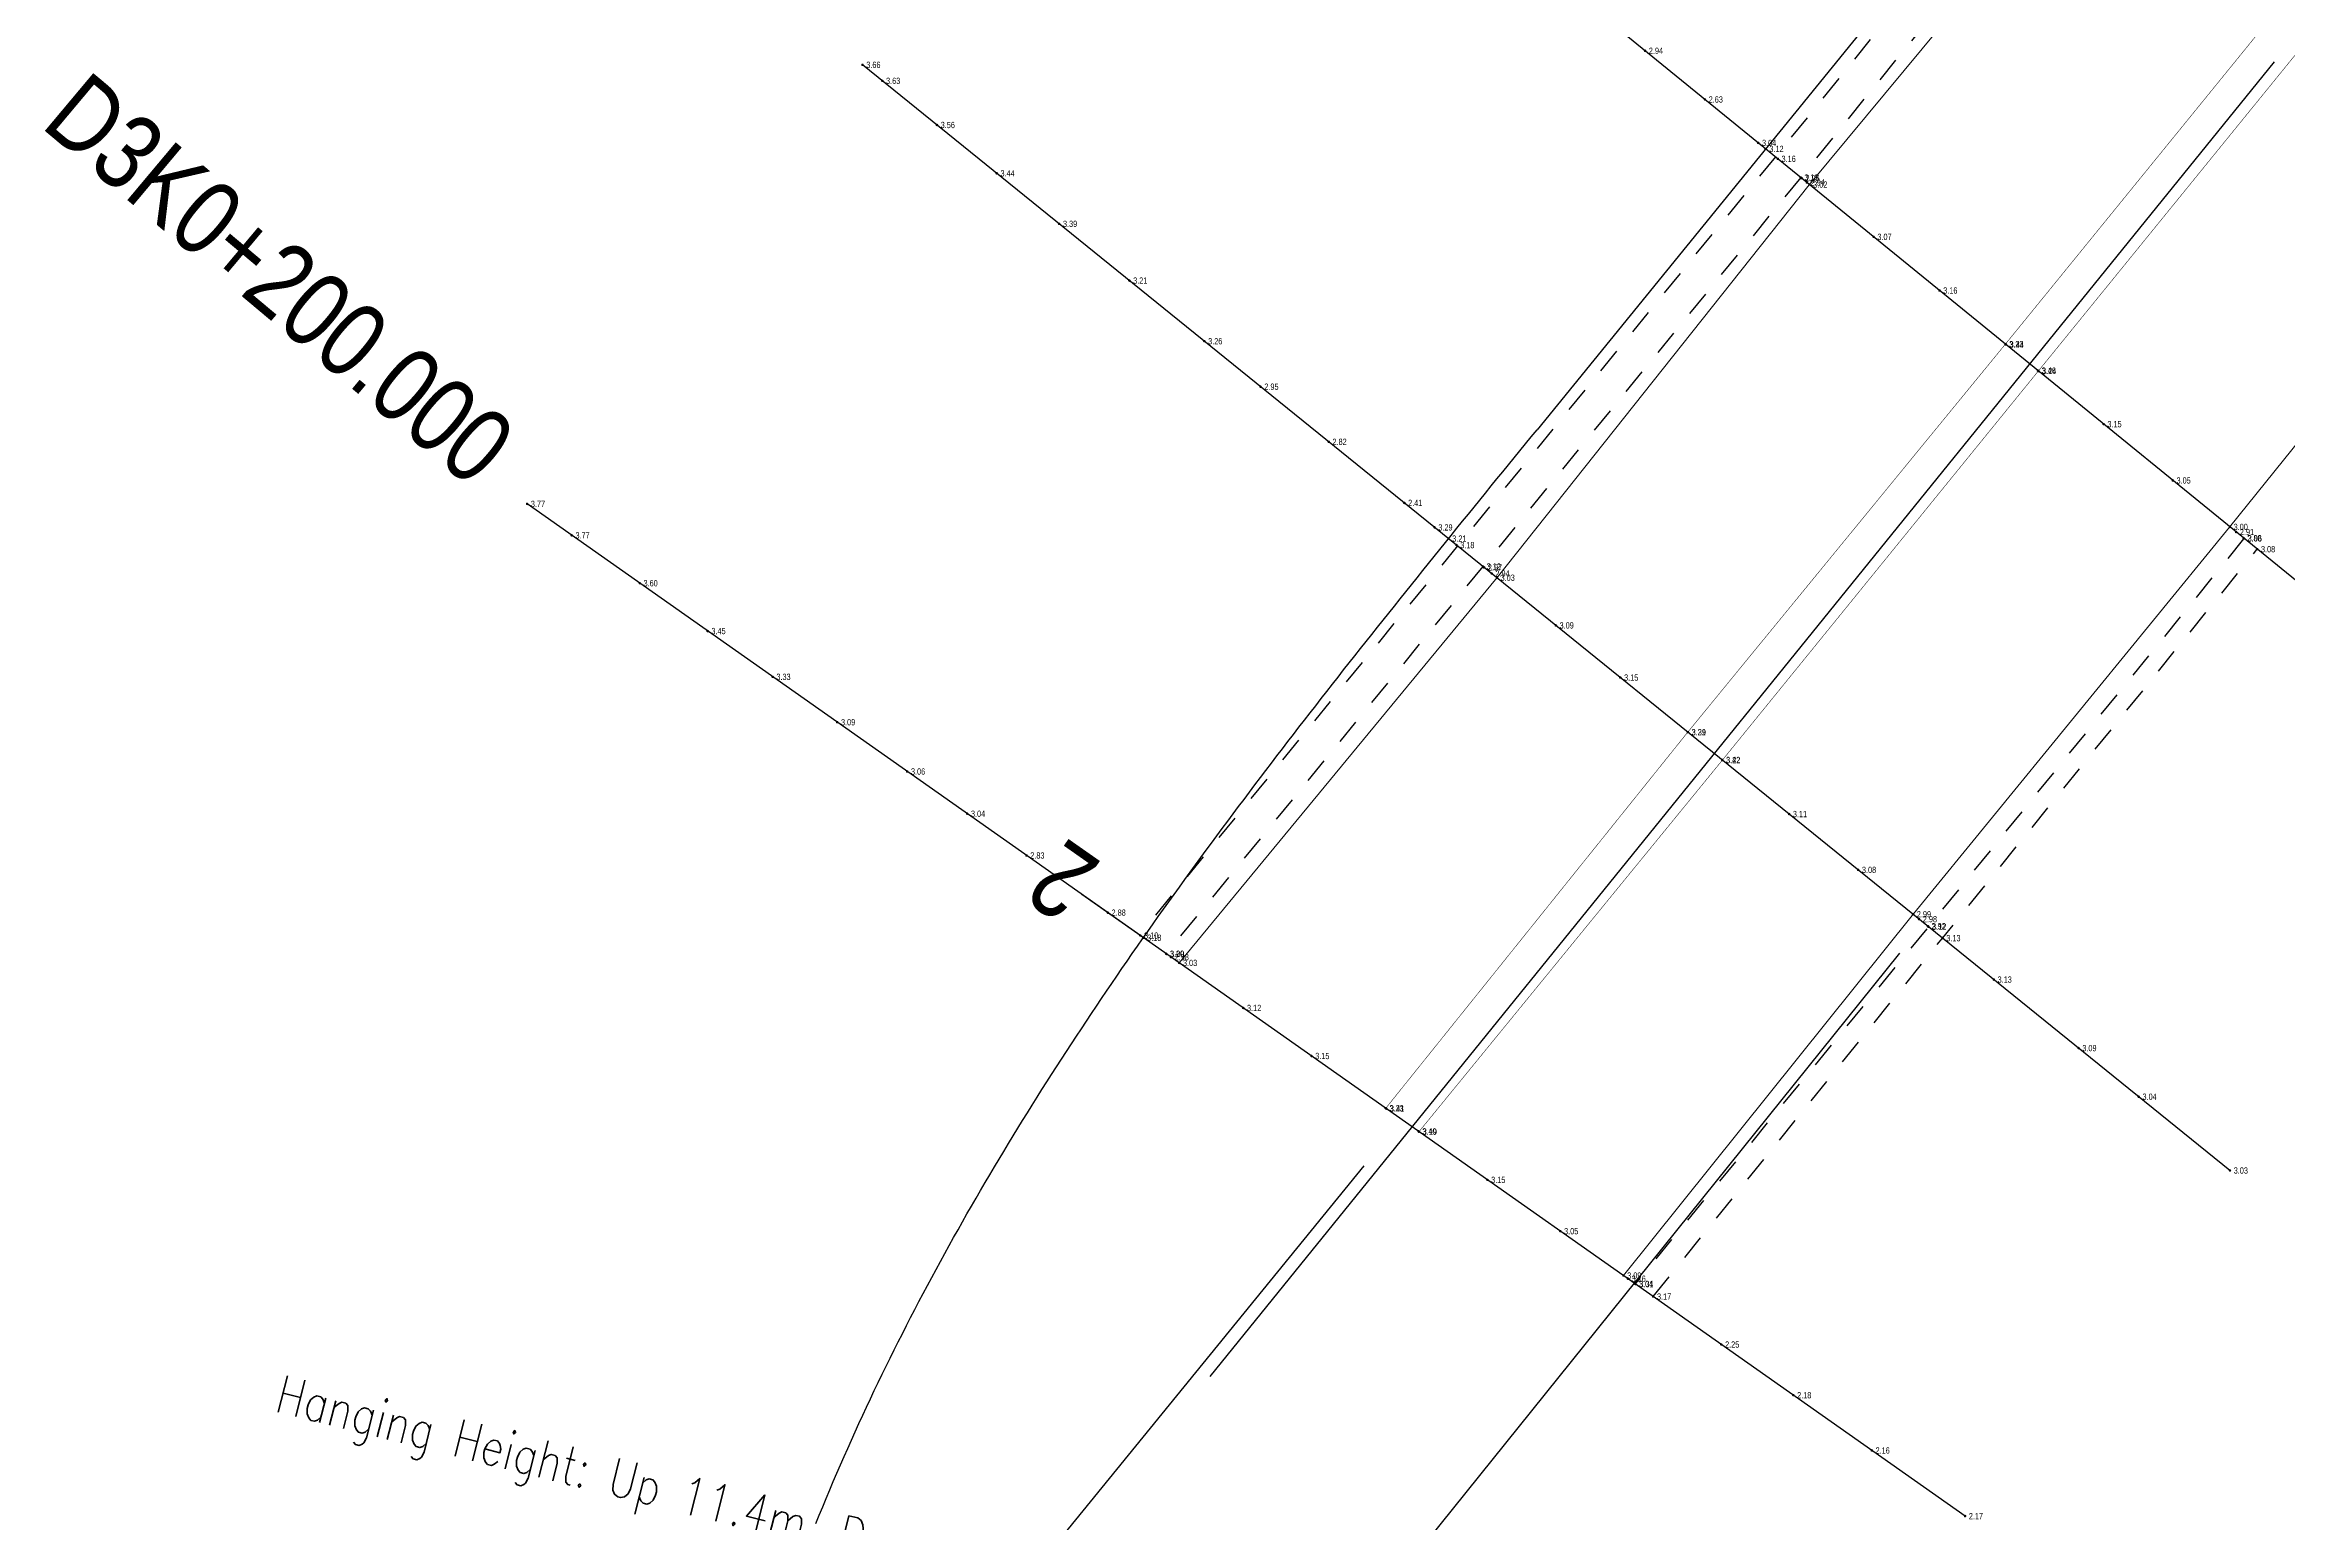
# Model space of a CAD drawing. Header units: metres. Extents: x 570700 to 571606, y 785277 to 786024.
# Drawn here: x 571043.2 to 571132.4, y 785747.3 to 785806.1 of the extents above; entities that cross this region are included whole.
import ezdxf
from ezdxf.enums import TextEntityAlignment as Align

# ---------------------------------------------------------------- set-up
doc = ezdxf.new("R2010")
doc.units = ezdxf.units.M
doc.linetypes.add('X37', pattern=[13, 5, -8])
doc.linetypes.add('X6', pattern=[2, 1, -1])
doc.layers.get('0').update_dxf_attribs({"linetype": 'CONTINUOUS'})
for name, color, linetype in [('DLSS', 4, 'CONTINUOUS'), ('dmx', 7, 'CONTINUOUS'), ('GCD-散点', 1, 'CONTINUOUS'), ('JMD', 6, 'CONTINUOUS'), ('桩号_D3', 2, 'CONTINUOUS'), ('电线悬高等参数', 2, 'CONTINUOUS'), ('道路中线_D3', 7, 'CONTINUOUS')]:
    doc.layers.add(name, color=color, linetype=linetype)
doc.styles.add('EICAD', font='arial.ttf', dxfattribs={"width": 0.8, "height": 2})
doc.styles.get("Standard").update_dxf_attribs({"font": 'rs.shx', "bigfont": 'hztxt.shx'})
doc.linetypes.add('444', pattern='A,4.5,[145,Aaa.SHX,S=1,R=0,X=0,Y=1],4.5,-0.5,[146,Aaa.SHX,S=1,R=0,X=0,Y=0],-0.5', length=10)

# ---------------------------------------------------------------- blocks, each defined once
blk = doc.blocks.new('GC200')
at = {"linetype": 'Continuous', "const_width": 0.2, "flags": 128}
blk.add_lwpolyline([(-0.1, 0, 1), (0.1, 0, 1)], format="xyb", close=True, dxfattribs=at)

msp = doc.modelspace()

# ---------------------------------------------------------------- linework, layer by layer
at = {"layer": 'DLSS', "linetype": 'Continuous', "lineweight": 13, "elevation": 3.031, "flags": 128}
msp.add_lwpolyline([(571088.351, 785769.532), (571100.992, 785784.861), (571113.424, 785800.491), (571126.201, 785815.872), (571138.839, 785831.398), (571151.484, 785846.898), (571164.008, 785862.486), (571176.73, 785877.915), (571189.287, 785893.46), (571201.898, 785908.991), (571214.49, 785924.544), (571227.072, 785940.085), (571239.633, 785955.646), (571264.871, 785986.693)], dxfattribs=at)
at = {"layer": 'DLSS', "linetype": 'X37', "const_width": 0.02, "flags": 128}
for points, elevation in [([(571272.232, 785980.688), (571234.727, 785933.853), (571222.167, 785918.288), (571209.446, 785902.87), (571196.878, 785887.304), (571171.635, 785856.249), (571159.069, 785840.708), (571146.473, 785825.188), (571121.227, 785794.142), (571108.581, 785778.697), (571096.555, 785763.723)], 3.107), ([(571097.884, 785762.799), (571109.963, 785777.589), (571122.547, 785793.083), (571147.783, 785824.128), (571160.338, 785839.675), (571172.948, 785855.133), (571198.121, 785886.275), (571210.798, 785901.743), (571223.424, 785917.265), (571236.025, 785932.796), (571273.948, 785979.292)], 3.193)]:
    msp.add_lwpolyline(points, dxfattribs=dict(at, elevation=elevation))
at = {"layer": 'DLSS', "linetype": 'Continuous', "lineweight": 0, "elevation": 3.093, "flags": 128}
msp.add_lwpolyline([(571106.023, 785757.072), (571117.566, 785771.469), (571130.154, 785786.857), (571142.72, 785802.45), (571155.383, 785817.969), (571167.871, 785833.543), (571180.558, 785849.01), (571193.079, 785864.714), (571205.671, 785880.111), (571218.403, 785895.622), (571230.941, 785911.216), (571243.643, 785926.596), (571256.117, 785942.171), (571281.216, 785973.267)], dxfattribs=at)
at = {"layer": 'DLSS', "linetype": 'X6', "elevation": 3.031, "flags": 128}
for points in [[(571238.148, 785956.864), (571225.505, 785941.362), (571212.929, 785925.8), (571200.242, 785910.337), (571187.724, 785894.741), (571175.081, 785879.264), (571162.45, 785863.74), (571149.858, 785848.215), (571137.219, 785832.708), (571124.66, 785817.14), (571112.085, 785801.616), (571099.423, 785786.12), (571086.814, 785770.708)], [(571239.155, 785956.042), (571226.514, 785940.543), (571213.937, 785924.979), (571201.251, 785909.518), (571188.734, 785893.923), (571176.089, 785878.443), (571163.459, 785862.92), (571150.867, 785847.395), (571138.229, 785831.889), (571125.671, 785816.323), (571113.093, 785800.796), (571100.43, 785785.297), (571087.82, 785769.885)]]:
    msp.add_lwpolyline(points, dxfattribs=at)
at = {"layer": 'DLSS', "linetype": 'X6', "flags": 128}
for points in [[(571130.711, 785786.395), (571118.162, 785770.955), (571106.493, 785756.743)], [(571107.212, 785756.24), (571118.736, 785770.517), (571131.24, 785785.966)]]:
    msp.add_lwpolyline(points, dxfattribs=at)
at = {"layer": 'dmx'}
for p, q in [((571142.703, 785776.662), (571088.419, 785820.857)), ((571130.168, 785761.255), (571075.732, 785805.263)), ((571119.625, 785747.499), (571062.379, 785787.785))]:
    msp.add_line(p, q, dxfattribs=at)
at = {"layer": 'JMD', "linetype": '444', "flags": 128}
msp.add_lwpolyline([(571089.577, 785753.052), (571131.937, 785805.385)], dxfattribs=at)
at = {"layer": '桩号_D3', "linetype": 'Continuous'}
msp.add_lwpolyline([(571086.913, 785770.52), (571084.457, 785772.241)], dxfattribs=at)
msp.add_lwpolyline([(571086.913, 785770.52), (571084.457, 785772.241)], dxfattribs=at)
at = {"layer": '电线悬高等参数', "linetype": 'Continuous', "elevation": 3.069, "flags": 128}
msp.add_lwpolyline([(571047.477, 785683.432), (571117.025, 785769.903)], dxfattribs=at)
at = {"layer": '电线悬高等参数', "linetype": 'Continuous', "flags": 128}
msp.add_lwpolyline([(571065.282, 785724.109), (571095.707, 785761.444)], dxfattribs=at)
at = {"layer": '道路中线_D3', "color": 4}
for p in [(571263.209, 785988.034), (571212.701, 785925.995)]:
    msp.add_line(p, (571102.584, 785790.74), dxfattribs=at)
at = {"layer": '道路中线_D3', "color": 1, "flags": 128}
msp.add_lwpolyline([(571073.876, 785747.202), (571074.011, 785747.537), (571074.148, 785747.872), (571074.286, 785748.205), (571074.426, 785748.538), (571074.566, 785748.871), (571074.708, 785749.203), (571074.852, 785749.534), (571074.997, 785749.865), (571075.143, 785750.195), (571075.29, 785750.525), (571075.439, 785750.854), (571075.588, 785751.183), (571075.739, 785751.511), (571075.892, 785751.838), (571076.045, 785752.165), (571076.2, 785752.491), (571076.356, 785752.817), (571076.513, 785753.142), (571076.672, 785753.467), (571076.831, 785753.79), (571076.992, 785754.114), (571077.154, 785754.437), (571077.317, 785754.759), (571077.481, 785755.081), (571077.646, 785755.402), (571077.812, 785755.722), (571077.98, 785756.042), (571078.148, 785756.362), (571078.318, 785756.68), (571078.489, 785756.999), (571078.66, 785757.316), (571078.833, 785757.633), (571079.007, 785757.95), (571079.181, 785758.266), (571079.357, 785758.581), (571079.534, 785758.896), (571079.712, 785759.211), (571079.89, 785759.524), (571080.07, 785759.838), (571080.251, 785760.15), (571080.432, 785760.463), (571080.615, 785760.774), (571080.798, 785761.085), (571080.982, 785761.396), (571081.168, 785761.706), (571081.354, 785762.015), (571081.541, 785762.324), (571081.729, 785762.633), (571081.917, 785762.94), (571082.107, 785763.248), (571082.297, 785763.555), (571082.488, 785763.861), (571082.68, 785764.167), (571082.873, 785764.472), (571083.067, 785764.777), (571083.261, 785765.081), (571083.457, 785765.385), (571083.653, 785765.688), (571083.849, 785765.991), (571084.047, 785766.294), (571084.245, 785766.595), (571084.444, 785766.897), (571084.643, 785767.198), (571084.844, 785767.498), (571085.045, 785767.798), (571085.247, 785768.098), (571085.449, 785768.397), (571085.652, 785768.695), (571085.856, 785768.993), (571086.06, 785769.291), (571086.265, 785769.588), (571086.471, 785769.885), (571086.677, 785770.182), (571086.884, 785770.478), (571087.091, 785770.773), (571087.3, 785771.068), (571087.508, 785771.363), (571087.717, 785771.657), (571087.927, 785771.951), (571088.138, 785772.245), (571088.348, 785772.538), (571088.56, 785772.831), (571088.772, 785773.123), (571088.984, 785773.415), (571089.197, 785773.707), (571089.411, 785773.998), (571089.625, 785774.289), (571089.839, 785774.579), (571090.054, 785774.869), (571090.27, 785775.159), (571090.486, 785775.449), (571090.702, 785775.738), (571090.919, 785776.027), (571091.136, 785776.315), (571091.353, 785776.603), (571091.571, 785776.891), (571091.79, 785777.179), (571092.009, 785777.466), (571092.228, 785777.753), (571092.447, 785778.04), (571092.667, 785778.326), (571092.888, 785778.612), (571093.108, 785778.898), (571093.329, 785779.184), (571093.551, 785779.469), (571093.772, 785779.754), (571093.994, 785780.039), (571094.217, 785780.323), (571094.439, 785780.608), (571094.662, 785780.892), (571094.885, 785781.176), (571095.109, 785781.459), (571095.333, 785781.743), (571095.557, 785782.026), (571095.781, 785782.309), (571096.005, 785782.592), (571096.23, 785782.875), (571096.455, 785783.157), (571096.68, 785783.44), (571096.905, 785783.722), (571097.131, 785784.004), (571097.357, 785784.286), (571097.583, 785784.567), (571097.809, 785784.849), (571098.035, 785785.13), (571098.262, 785785.411), (571098.488, 785785.693), (571098.715, 785785.974), (571098.942, 785786.255), (571099.169, 785786.535), (571099.396, 785786.816), (571099.623, 785787.097), (571099.851, 785787.377), (571100.078, 785787.658), (571100.306, 785787.938), (571100.533, 785788.218), (571100.761, 785788.499), (571100.989, 785788.779), (571101.217, 785789.059), (571101.444, 785789.339), (571101.672, 785789.619), (571101.9, 785789.899), (571102.128, 785790.18), (571102.356, 785790.46), (571102.584, 785790.74)], dxfattribs=at)
msp.add_lwpolyline([(571073.876, 785747.202), (571074.011, 785747.537), (571074.148, 785747.872), (571074.286, 785748.205), (571074.426, 785748.538), (571074.566, 785748.871), (571074.708, 785749.203), (571074.852, 785749.534), (571074.997, 785749.865), (571075.143, 785750.195), (571075.29, 785750.525), (571075.439, 785750.854), (571075.588, 785751.183), (571075.739, 785751.511), (571075.892, 785751.838), (571076.045, 785752.165), (571076.2, 785752.491), (571076.356, 785752.817), (571076.513, 785753.142), (571076.672, 785753.467), (571076.831, 785753.79), (571076.992, 785754.114), (571077.154, 785754.437), (571077.317, 785754.759), (571077.481, 785755.081), (571077.646, 785755.402), (571077.812, 785755.722), (571077.98, 785756.042), (571078.148, 785756.362), (571078.318, 785756.68), (571078.489, 785756.999), (571078.66, 785757.316), (571078.833, 785757.633), (571079.007, 785757.95), (571079.181, 785758.266), (571079.357, 785758.581), (571079.534, 785758.896), (571079.712, 785759.211), (571079.89, 785759.524), (571080.07, 785759.838), (571080.251, 785760.15), (571080.432, 785760.463), (571080.615, 785760.774), (571080.798, 785761.085), (571080.982, 785761.396), (571081.168, 785761.706), (571081.354, 785762.015), (571081.541, 785762.324), (571081.729, 785762.633), (571081.917, 785762.94), (571082.107, 785763.248), (571082.297, 785763.555), (571082.488, 785763.861), (571082.68, 785764.167), (571082.873, 785764.472), (571083.067, 785764.777), (571083.261, 785765.081), (571083.457, 785765.385), (571083.653, 785765.688), (571083.849, 785765.991), (571084.047, 785766.294), (571084.245, 785766.595), (571084.444, 785766.897), (571084.643, 785767.198), (571084.844, 785767.498), (571085.045, 785767.798), (571085.247, 785768.098), (571085.449, 785768.397), (571085.652, 785768.695), (571085.856, 785768.993), (571086.06, 785769.291), (571086.265, 785769.588), (571086.471, 785769.885), (571086.677, 785770.182), (571086.884, 785770.478), (571087.091, 785770.773), (571087.3, 785771.068), (571087.508, 785771.363), (571087.717, 785771.657), (571087.927, 785771.951), (571088.138, 785772.245), (571088.348, 785772.538), (571088.56, 785772.831), (571088.772, 785773.123), (571088.984, 785773.415), (571089.197, 785773.707), (571089.411, 785773.998), (571089.625, 785774.289), (571089.839, 785774.579), (571090.054, 785774.869), (571090.27, 785775.159), (571090.486, 785775.449), (571090.702, 785775.738), (571090.919, 785776.027), (571091.136, 785776.315), (571091.353, 785776.603), (571091.571, 785776.891), (571091.79, 785777.179), (571092.009, 785777.466), (571092.228, 785777.753), (571092.447, 785778.04), (571092.667, 785778.326), (571092.888, 785778.612), (571093.108, 785778.898), (571093.329, 785779.184), (571093.551, 785779.469), (571093.772, 785779.754), (571093.994, 785780.039), (571094.217, 785780.323), (571094.439, 785780.608), (571094.662, 785780.892), (571094.885, 785781.176), (571095.109, 785781.459), (571095.333, 785781.743), (571095.557, 785782.026), (571095.781, 785782.309), (571096.005, 785782.592), (571096.23, 785782.875), (571096.455, 785783.157), (571096.68, 785783.44), (571096.905, 785783.722), (571097.131, 785784.004), (571097.357, 785784.286), (571097.583, 785784.567), (571097.809, 785784.849), (571098.035, 785785.13), (571098.262, 785785.411), (571098.488, 785785.693), (571098.715, 785785.974), (571098.942, 785786.255), (571099.169, 785786.535), (571099.396, 785786.816), (571099.623, 785787.097), (571099.851, 785787.377), (571100.078, 785787.658), (571100.306, 785787.938), (571100.533, 785788.218), (571100.761, 785788.499), (571100.989, 785788.779), (571101.217, 785789.059), (571101.444, 785789.339), (571101.672, 785789.619), (571101.9, 785789.899), (571102.128, 785790.18), (571102.356, 785790.46), (571102.584, 785790.74)], dxfattribs=at)

# ---------------------------------------------------------------- block references
at = {"layer": 'GCD-散点'}
ref = msp.add_blockref('GC200', (571106.885, 785805.823, 2.943), dxfattribs=dict(at, xscale=0.25, yscale=0.25, zscale=0.25))
ref.add_attrib('height', '2.94', dxfattribs={"height": 0.25, "style": 'EICAD', "width": 0.8}).set_placement((571107.035, 785805.823, 2.943), align=Align.MIDDLE_LEFT)
ref = msp.add_blockref('GC200', (571075.732, 785805.263, 3.66), dxfattribs=dict(at, xscale=0.25, yscale=0.25, zscale=0.25))
ref.add_attrib('height', '3.66', dxfattribs={"height": 0.25, "style": 'EICAD', "width": 0.8}).set_placement((571075.882, 785805.263), align=Align.MIDDLE_LEFT)
ref = msp.add_blockref('GC200', (571076.519, 785804.626, 3.631), dxfattribs=dict(at, xscale=0.25, yscale=0.25, zscale=0.25))
ref.add_attrib('height', '3.63', dxfattribs={"height": 0.25, "style": 'EICAD', "width": 0.8}).set_placement((571076.669, 785804.626, 3.631), align=Align.MIDDLE_LEFT)
ref = msp.add_blockref('GC200', (571109.267, 785803.884, 2.634), dxfattribs=dict(at, xscale=0.25, yscale=0.25, zscale=0.25))
ref.add_attrib('height', '2.63', dxfattribs={"height": 0.25, "style": 'EICAD', "width": 0.8}).set_placement((571109.417, 785803.884, 2.634), align=Align.MIDDLE_LEFT)
ref = msp.add_blockref('GC200', (571078.694, 785802.868, 3.556), dxfattribs=dict(at, xscale=0.25, yscale=0.25, zscale=0.25))
ref.add_attrib('height', '3.56', dxfattribs={"height": 0.25, "style": 'EICAD', "width": 0.8}).set_placement((571078.844, 785802.868, 3.556), align=Align.MIDDLE_LEFT)
ref = msp.add_blockref('GC200', (571111.391, 785802.155, 3.039), dxfattribs=dict(at, xscale=0.25, yscale=0.25, zscale=0.25))
ref.add_attrib('height', '3.04', dxfattribs={"height": 0.25, "style": 'EICAD', "width": 0.8}).set_placement((571111.541, 785802.155, 3.039), align=Align.MIDDLE_LEFT)
ref = msp.add_blockref('GC200', (571111.684, 785801.916, 3.116), dxfattribs=dict(at, xscale=0.25, yscale=0.25, zscale=0.25))
ref.add_attrib('height', '3.12', dxfattribs={"height": 0.25, "style": 'EICAD', "width": 0.8}).set_placement((571111.834, 785801.916, 3.116), align=Align.MIDDLE_LEFT)
ref = msp.add_blockref('GC200', (571112.169, 785801.521, 3.155), dxfattribs=dict(at, xscale=0.25, yscale=0.25, zscale=0.25))
ref.add_attrib('height', '3.16', dxfattribs={"height": 0.25, "style": 'EICAD', "width": 0.8}).set_placement((571112.319, 785801.521, 3.155), align=Align.MIDDLE_LEFT)
ref = msp.add_blockref('GC200', (571081.074, 785800.944, 3.436), dxfattribs=dict(at, xscale=0.25, yscale=0.25, zscale=0.25))
ref.add_attrib('height', '3.44', dxfattribs={"height": 0.25, "style": 'EICAD', "width": 0.8}).set_placement((571081.224, 785800.944, 3.436), align=Align.MIDDLE_LEFT)
ref = msp.add_blockref('GC200', (571113.08, 785800.78, 3.132), dxfattribs=dict(at, xscale=0.25, yscale=0.25, zscale=0.25))
ref.add_attrib('height', '3.13', dxfattribs={"height": 0.25, "style": 'EICAD', "width": 0.8}).set_placement((571113.23, 785800.78, 3.132), align=Align.MIDDLE_LEFT)
ref = msp.add_blockref('GC200', (571113.119, 785800.748, 2.955), dxfattribs=dict(at, xscale=0.25, yscale=0.25, zscale=0.25))
ref.add_attrib('height', '2.96', dxfattribs={"height": 0.25, "style": 'EICAD', "width": 0.8}).set_placement((571113.269, 785800.748, 2.955), align=Align.MIDDLE_LEFT)
ref = msp.add_blockref('GC200', (571113.324, 785800.581, 2.937), dxfattribs=dict(at, xscale=0.25, yscale=0.25, zscale=0.25))
ref.add_attrib('height', '2.94', dxfattribs={"height": 0.25, "style": 'EICAD', "width": 0.8}).set_placement((571113.474, 785800.581, 2.937), align=Align.MIDDLE_LEFT)
ref = msp.add_blockref('GC200', (571113.428, 785800.496, 3.021), dxfattribs=dict(at, xscale=0.25, yscale=0.25, zscale=0.25))
ref.add_attrib('height', '3.02', dxfattribs={"height": 0.25, "style": 'EICAD', "width": 0.8}).set_placement((571113.578, 785800.496, 3.021), align=Align.MIDDLE_LEFT)
ref = msp.add_blockref('GC200', (571083.562, 785798.932, 3.394), dxfattribs=dict(at, xscale=0.25, yscale=0.25, zscale=0.25))
ref.add_attrib('height', '3.39', dxfattribs={"height": 0.25, "style": 'EICAD', "width": 0.8}).set_placement((571083.712, 785798.932, 3.394), align=Align.MIDDLE_LEFT)
ref = msp.add_blockref('GC200', (571115.983, 785798.416, 3.066), dxfattribs=dict(at, xscale=0.25, yscale=0.25, zscale=0.25))
ref.add_attrib('height', '3.07', dxfattribs={"height": 0.25, "style": 'EICAD', "width": 0.8}).set_placement((571116.133, 785798.416, 3.066), align=Align.MIDDLE_LEFT)
ref = msp.add_blockref('GC200', (571086.356, 785796.674, 3.208), dxfattribs=dict(at, xscale=0.25, yscale=0.25, zscale=0.25))
ref.add_attrib('height', '3.21', dxfattribs={"height": 0.25, "style": 'EICAD', "width": 0.8}).set_placement((571086.506, 785796.674, 3.208), align=Align.MIDDLE_LEFT)
ref = msp.add_blockref('GC200', (571118.605, 785796.281, 3.162), dxfattribs=dict(at, xscale=0.25, yscale=0.25, zscale=0.25))
ref.add_attrib('height', '3.16', dxfattribs={"height": 0.25, "style": 'EICAD', "width": 0.8}).set_placement((571118.755, 785796.281, 3.162), align=Align.MIDDLE_LEFT)
ref = msp.add_blockref('GC200', (571089.34, 785794.261, 3.259), dxfattribs=dict(at, xscale=0.25, yscale=0.25, zscale=0.25))
ref.add_attrib('height', '3.26', dxfattribs={"height": 0.25, "style": 'EICAD', "width": 0.8}).set_placement((571089.49, 785794.261, 3.259), align=Align.MIDDLE_LEFT)
ref = msp.add_blockref('GC200', (571121.229, 785794.145, 3.231), dxfattribs=dict(at, xscale=0.25, yscale=0.25, zscale=0.25))
ref.add_attrib('height', '3.23', dxfattribs={"height": 0.25, "style": 'EICAD', "width": 0.8}).set_placement((571121.379, 785794.145, 3.231), align=Align.MIDDLE_LEFT)
ref = msp.add_blockref('GC200', (571121.248, 785794.129, 3.44), dxfattribs=dict(at, xscale=0.25, yscale=0.25, zscale=0.25))
ref.add_attrib('height', '3.44', dxfattribs={"height": 0.25, "style": 'EICAD', "width": 0.8}).set_placement((571121.398, 785794.129), align=Align.MIDDLE_LEFT)
ref = msp.add_blockref('GC200', (571091.578, 785792.452, 2.948), dxfattribs=dict(at, xscale=0.25, yscale=0.25, zscale=0.25))
ref.add_attrib('height', '2.95', dxfattribs={"height": 0.25, "style": 'EICAD', "width": 0.8}).set_placement((571091.728, 785792.452, 2.948), align=Align.MIDDLE_LEFT)
ref = msp.add_blockref('GC200', (571122.523, 785793.091, 3.46), dxfattribs=dict(at, xscale=0.25, yscale=0.25, zscale=0.25))
ref.add_attrib('height', '3.46', dxfattribs={"height": 0.25, "style": 'EICAD', "width": 0.8}).set_placement((571122.673, 785793.091), align=Align.MIDDLE_LEFT)
ref = msp.add_blockref('GC200', (571122.542, 785793.076, 3.243), dxfattribs=dict(at, xscale=0.25, yscale=0.25, zscale=0.25))
ref.add_attrib('height', '3.24', dxfattribs={"height": 0.25, "style": 'EICAD', "width": 0.8}).set_placement((571122.692, 785793.076, 3.243), align=Align.MIDDLE_LEFT)
ref = msp.add_blockref('GC200', (571125.14, 785790.961, 3.146), dxfattribs=dict(at, xscale=0.25, yscale=0.25, zscale=0.25))
ref.add_attrib('height', '3.15', dxfattribs={"height": 0.25, "style": 'EICAD', "width": 0.8}).set_placement((571125.29, 785790.961, 3.146), align=Align.MIDDLE_LEFT)
ref = msp.add_blockref('GC200', (571094.291, 785790.259, 2.823), dxfattribs=dict(at, xscale=0.25, yscale=0.25, zscale=0.25))
ref.add_attrib('height', '2.82', dxfattribs={"height": 0.25, "style": 'EICAD', "width": 0.8}).set_placement((571094.441, 785790.259, 2.823), align=Align.MIDDLE_LEFT)
ref = msp.add_blockref('GC200', (571127.891, 785788.721, 3.053), dxfattribs=dict(at, xscale=0.25, yscale=0.25, zscale=0.25))
ref.add_attrib('height', '3.05', dxfattribs={"height": 0.25, "style": 'EICAD', "width": 0.8}).set_placement((571128.041, 785788.721, 3.053), align=Align.MIDDLE_LEFT)
ref = msp.add_blockref('GC200', (571062.379, 785787.785, 3.77), dxfattribs=dict(at, xscale=0.25, yscale=0.25, zscale=0.25))
ref.add_attrib('height', '3.77', dxfattribs={"height": 0.25, "style": 'EICAD', "width": 0.8}).set_placement((571062.529, 785787.785), align=Align.MIDDLE_LEFT)
ref = msp.add_blockref('GC200', (571097.302, 785787.825, 2.413), dxfattribs=dict(at, xscale=0.25, yscale=0.25, zscale=0.25))
ref.add_attrib('height', '2.41', dxfattribs={"height": 0.25, "style": 'EICAD', "width": 0.8}).set_placement((571097.452, 785787.825, 2.413), align=Align.MIDDLE_LEFT)
ref = msp.add_blockref('GC200', (571064.155, 785786.535, 3.766), dxfattribs=dict(at, xscale=0.25, yscale=0.25, zscale=0.25))
ref.add_attrib('height', '3.77', dxfattribs={"height": 0.25, "style": 'EICAD', "width": 0.8}).set_placement((571064.305, 785786.535, 3.766), align=Align.MIDDLE_LEFT)
ref = msp.add_blockref('GC200', (571098.505, 785786.852, 3.294), dxfattribs=dict(at, xscale=0.25, yscale=0.25, zscale=0.25))
ref.add_attrib('height', '3.29', dxfattribs={"height": 0.25, "style": 'EICAD', "width": 0.8}).set_placement((571098.655, 785786.852, 3.294), align=Align.MIDDLE_LEFT)
ref = msp.add_blockref('GC200', (571099.059, 785786.405, 3.212), dxfattribs=dict(at, xscale=0.25, yscale=0.25, zscale=0.25))
ref.add_attrib('height', '3.21', dxfattribs={"height": 0.25, "style": 'EICAD', "width": 0.8}).set_placement((571099.209, 785786.405, 3.212), align=Align.MIDDLE_LEFT)
ref = msp.add_blockref('GC200', (571130.165, 785786.87, 2.996), dxfattribs=dict(at, xscale=0.25, yscale=0.25, zscale=0.25))
ref.add_attrib('height', '3.00', dxfattribs={"height": 0.25, "style": 'EICAD', "width": 0.8}).set_placement((571130.315, 785786.87, 2.996), align=Align.MIDDLE_LEFT)
ref = msp.add_blockref('GC200', (571130.414, 785786.667, 2.913), dxfattribs=dict(at, xscale=0.25, yscale=0.25, zscale=0.25))
ref.add_attrib('height', '2.91', dxfattribs={"height": 0.25, "style": 'EICAD', "width": 0.8}).set_placement((571130.564, 785786.667, 2.913), align=Align.MIDDLE_LEFT)
ref = msp.add_blockref('GC200', (571130.711, 785786.425, 2.88), dxfattribs=dict(at, xscale=0.25, yscale=0.25, zscale=0.25))
ref.add_attrib('height', '2.88', dxfattribs={"height": 0.25, "style": 'EICAD', "width": 0.8}).set_placement((571130.861, 785786.425), align=Align.MIDDLE_LEFT)
ref = msp.add_blockref('GC200', (571130.726, 785786.413, 3.06), dxfattribs=dict(at, xscale=0.25, yscale=0.25, zscale=0.25))
ref.add_attrib('height', '3.06', dxfattribs={"height": 0.25, "style": 'EICAD', "width": 0.8}).set_placement((571130.876, 785786.413), align=Align.MIDDLE_LEFT)
ref = msp.add_blockref('GC200', (571099.376, 785786.148, 3.182), dxfattribs=dict(at, xscale=0.25, yscale=0.25, zscale=0.25))
ref.add_attrib('height', '3.18', dxfattribs={"height": 0.25, "style": 'EICAD', "width": 0.8}).set_placement((571099.526, 785786.148, 3.182), align=Align.MIDDLE_LEFT)
ref = msp.add_blockref('GC200', (571100.429, 785785.296, 3.118), dxfattribs=dict(at, xscale=0.25, yscale=0.25, zscale=0.25))
ref.add_attrib('height', '3.12', dxfattribs={"height": 0.25, "style": 'EICAD', "width": 0.8}).set_placement((571100.579, 785785.296, 3.118), align=Align.MIDDLE_LEFT)
ref = msp.add_blockref('GC200', (571100.475, 785785.259, 2.971), dxfattribs=dict(at, xscale=0.25, yscale=0.25, zscale=0.25))
ref.add_attrib('height', '2.97', dxfattribs={"height": 0.25, "style": 'EICAD', "width": 0.8}).set_placement((571100.625, 785785.259, 2.971), align=Align.MIDDLE_LEFT)
ref = msp.add_blockref('GC200', (571131.254, 785785.983, 3.075), dxfattribs=dict(at, xscale=0.25, yscale=0.25, zscale=0.25))
ref.add_attrib('height', '3.08', dxfattribs={"height": 0.25, "style": 'EICAD', "width": 0.8}).set_placement((571131.404, 785785.983, 3.075), align=Align.MIDDLE_LEFT)
ref = msp.add_blockref('GC200', (571066.864, 785784.629, 3.602), dxfattribs=dict(at, xscale=0.25, yscale=0.25, zscale=0.25))
ref.add_attrib('height', '3.60', dxfattribs={"height": 0.25, "style": 'EICAD', "width": 0.8}).set_placement((571067.014, 785784.629, 3.602), align=Align.MIDDLE_LEFT)
ref = msp.add_blockref('GC200', (571100.777, 785785.015, 2.941), dxfattribs=dict(at, xscale=0.25, yscale=0.25, zscale=0.25))
ref.add_attrib('height', '2.94', dxfattribs={"height": 0.25, "style": 'EICAD', "width": 0.8}).set_placement((571100.927, 785785.015, 2.941), align=Align.MIDDLE_LEFT)
ref = msp.add_blockref('GC200', (571100.982, 785784.849, 3.029), dxfattribs=dict(at, xscale=0.25, yscale=0.25, zscale=0.25))
ref.add_attrib('height', '3.03', dxfattribs={"height": 0.25, "style": 'EICAD', "width": 0.8}).set_placement((571101.132, 785784.849, 3.029), align=Align.MIDDLE_LEFT)
ref = msp.add_blockref('GC200', (571069.567, 785782.726, 3.445), dxfattribs=dict(at, xscale=0.25, yscale=0.25, zscale=0.25))
ref.add_attrib('height', '3.45', dxfattribs={"height": 0.25, "style": 'EICAD', "width": 0.8}).set_placement((571069.717, 785782.726, 3.445), align=Align.MIDDLE_LEFT)
ref = msp.add_blockref('GC200', (571103.332, 785782.95, 3.092), dxfattribs=dict(at, xscale=0.25, yscale=0.25, zscale=0.25))
ref.add_attrib('height', '3.09', dxfattribs={"height": 0.25, "style": 'EICAD', "width": 0.8}).set_placement((571103.482, 785782.95, 3.092), align=Align.MIDDLE_LEFT)
ref = msp.add_blockref('GC200', (571072.154, 785780.906, 3.327), dxfattribs=dict(at, xscale=0.25, yscale=0.25, zscale=0.25))
ref.add_attrib('height', '3.33', dxfattribs={"height": 0.25, "style": 'EICAD', "width": 0.8}).set_placement((571072.304, 785780.906, 3.327), align=Align.MIDDLE_LEFT)
ref = msp.add_blockref('GC200', (571105.9, 785780.874, 3.149), dxfattribs=dict(at, xscale=0.25, yscale=0.25, zscale=0.25))
ref.add_attrib('height', '3.15', dxfattribs={"height": 0.25, "style": 'EICAD', "width": 0.8}).set_placement((571106.05, 785780.874, 3.149), align=Align.MIDDLE_LEFT)
ref = msp.add_blockref('GC200', (571074.726, 785779.096, 3.091), dxfattribs=dict(at, xscale=0.25, yscale=0.25, zscale=0.25))
ref.add_attrib('height', '3.09', dxfattribs={"height": 0.25, "style": 'EICAD', "width": 0.8}).set_placement((571074.876, 785779.096, 3.091), align=Align.MIDDLE_LEFT)
ref = msp.add_blockref('GC200', (571108.586, 785778.703, 3.209), dxfattribs=dict(at, xscale=0.25, yscale=0.25, zscale=0.25))
ref.add_attrib('height', '3.21', dxfattribs={"height": 0.25, "style": 'EICAD', "width": 0.8}).set_placement((571108.736, 785778.703, 3.209), align=Align.MIDDLE_LEFT)
ref = msp.add_blockref('GC200', (571108.592, 785778.697, 3.39), dxfattribs=dict(at, xscale=0.25, yscale=0.25, zscale=0.25))
ref.add_attrib('height', '3.39', dxfattribs={"height": 0.25, "style": 'EICAD', "width": 0.8}).set_placement((571108.742, 785778.697), align=Align.MIDDLE_LEFT)
ref = msp.add_blockref('GC200', (571109.957, 785777.594, 3.42), dxfattribs=dict(at, xscale=0.25, yscale=0.25, zscale=0.25))
ref.add_attrib('height', '3.42', dxfattribs={"height": 0.25, "style": 'EICAD', "width": 0.8}).set_placement((571110.107, 785777.594), align=Align.MIDDLE_LEFT)
ref = msp.add_blockref('GC200', (571109.963, 785777.589, 3.222), dxfattribs=dict(at, xscale=0.25, yscale=0.25, zscale=0.25))
ref.add_attrib('height', '3.22', dxfattribs={"height": 0.25, "style": 'EICAD', "width": 0.8}).set_placement((571110.113, 785777.589, 3.222), align=Align.MIDDLE_LEFT)
ref = msp.add_blockref('GC200', (571077.511, 785777.136, 3.064), dxfattribs=dict(at, xscale=0.25, yscale=0.25, zscale=0.25))
ref.add_attrib('height', '3.06', dxfattribs={"height": 0.25, "style": 'EICAD', "width": 0.8}).set_placement((571077.661, 785777.136, 3.064), align=Align.MIDDLE_LEFT)
ref = msp.add_blockref('GC200', (571079.9, 785775.455, 3.037), dxfattribs=dict(at, xscale=0.25, yscale=0.25, zscale=0.25))
ref.add_attrib('height', '3.04', dxfattribs={"height": 0.25, "style": 'EICAD', "width": 0.8}).set_placement((571080.05, 785775.455, 3.037), align=Align.MIDDLE_LEFT)
ref = msp.add_blockref('GC200', (571112.619, 785775.442, 3.107), dxfattribs=dict(at, xscale=0.25, yscale=0.25, zscale=0.25))
ref.add_attrib('height', '3.11', dxfattribs={"height": 0.25, "style": 'EICAD', "width": 0.8}).set_placement((571112.769, 785775.442, 3.107), align=Align.MIDDLE_LEFT)
ref = msp.add_blockref('GC200', (571082.26, 785773.794, 2.83), dxfattribs=dict(at, xscale=0.25, yscale=0.25, zscale=0.25))
ref.add_attrib('height', '2.83', dxfattribs={"height": 0.25, "style": 'EICAD', "width": 0.8}).set_placement((571082.41, 785773.794, 2.83), align=Align.MIDDLE_LEFT)
ref = msp.add_blockref('GC200', (571115.369, 785773.219, 3.078), dxfattribs=dict(at, xscale=0.25, yscale=0.25, zscale=0.25))
ref.add_attrib('height', '3.08', dxfattribs={"height": 0.25, "style": 'EICAD', "width": 0.8}).set_placement((571115.519, 785773.219, 3.078), align=Align.MIDDLE_LEFT)
ref = msp.add_blockref('GC200', (571085.496, 785771.517, 2.879), dxfattribs=dict(at, xscale=0.25, yscale=0.25, zscale=0.25))
ref.add_attrib('height', '2.88', dxfattribs={"height": 0.25, "style": 'EICAD', "width": 0.8}).set_placement((571085.646, 785771.517, 2.879), align=Align.MIDDLE_LEFT)
ref = msp.add_blockref('GC200', (571117.553, 785771.453, 2.994), dxfattribs=dict(at, xscale=0.25, yscale=0.25, zscale=0.25))
ref.add_attrib('height', '2.99', dxfattribs={"height": 0.25, "style": 'EICAD', "width": 0.8}).set_placement((571117.703, 785771.453, 2.994), align=Align.MIDDLE_LEFT)
ref = msp.add_blockref('GC200', (571117.792, 785771.26, 2.977), dxfattribs=dict(at, xscale=0.25, yscale=0.25, zscale=0.25))
ref.add_attrib('height', '2.98', dxfattribs={"height": 0.25, "style": 'EICAD', "width": 0.8}).set_placement((571117.942, 785771.26, 2.977), align=Align.MIDDLE_LEFT)
ref = msp.add_blockref('GC200', (571118.139, 785770.98, 2.918), dxfattribs=dict(at, xscale=0.25, yscale=0.25, zscale=0.25))
ref.add_attrib('height', '2.92', dxfattribs={"height": 0.25, "style": 'EICAD', "width": 0.8}).set_placement((571118.289, 785770.98, 2.918), align=Align.MIDDLE_LEFT)
ref = msp.add_blockref('GC200', (571086.791, 785770.606, 3.096), dxfattribs=dict(at, xscale=0.25, yscale=0.25, zscale=0.25))
ref.add_attrib('height', '3.10', dxfattribs={"height": 0.25, "style": 'EICAD', "width": 0.8}).set_placement((571086.941, 785770.606, 3.096), align=Align.MIDDLE_LEFT)
ref = msp.add_blockref('GC200', (571086.913, 785770.519, 3.18), dxfattribs=dict(at, xscale=0.25, yscale=0.25, zscale=0.25))
ref.add_attrib('height', '3.18', dxfattribs={"height": 0.25, "style": 'EICAD', "width": 0.8}).set_placement((571087.063, 785770.519), align=Align.MIDDLE_LEFT)
ref = msp.add_blockref('GC200', (571118.165, 785770.959, 3.119), dxfattribs=dict(at, xscale=0.25, yscale=0.25, zscale=0.25))
ref.add_attrib('height', '3.12', dxfattribs={"height": 0.25, "style": 'EICAD', "width": 0.8}).set_placement((571118.315, 785770.959, 3.119), align=Align.MIDDLE_LEFT)
ref = msp.add_blockref('GC200', (571118.726, 785770.505, 3.13), dxfattribs=dict(at, xscale=0.25, yscale=0.25, zscale=0.25))
ref.add_attrib('height', '3.13', dxfattribs={"height": 0.25, "style": 'EICAD', "width": 0.8}).set_placement((571118.876, 785770.505, 3.13), align=Align.MIDDLE_LEFT)
ref = msp.add_blockref('GC200', (571087.818, 785769.883, 3.202), dxfattribs=dict(at, xscale=0.25, yscale=0.25, zscale=0.25))
ref.add_attrib('height', '3.20', dxfattribs={"height": 0.25, "style": 'EICAD', "width": 0.8}).set_placement((571087.968, 785769.883, 3.202), align=Align.MIDDLE_LEFT)
ref = msp.add_blockref('GC200', (571087.832, 785769.873, 3), dxfattribs=dict(at, xscale=0.25, yscale=0.25, zscale=0.25))
ref.add_attrib('height', '3.00', dxfattribs={"height": 0.25, "style": 'EICAD', "width": 0.8}).set_placement((571087.982, 785769.873), align=Align.MIDDLE_LEFT)
ref = msp.add_blockref('GC200', (571088.008, 785769.749, 2.982), dxfattribs=dict(at, xscale=0.25, yscale=0.25, zscale=0.25))
ref.add_attrib('height', '2.98', dxfattribs={"height": 0.25, "style": 'EICAD', "width": 0.8}).set_placement((571088.158, 785769.749, 2.982), align=Align.MIDDLE_LEFT)
ref = msp.add_blockref('GC200', (571088.34, 785769.516, 3.031), dxfattribs=dict(at, xscale=0.25, yscale=0.25, zscale=0.25))
ref.add_attrib('height', '3.03', dxfattribs={"height": 0.25, "style": 'EICAD', "width": 0.8}).set_placement((571088.49, 785769.516, 3.031), align=Align.MIDDLE_LEFT)
ref = msp.add_blockref('GC200', (571120.769, 785768.853, 3.13), dxfattribs=dict(at, xscale=0.25, yscale=0.25, zscale=0.25))
ref.add_attrib('height', '3.13', dxfattribs={"height": 0.25, "style": 'EICAD', "width": 0.8}).set_placement((571120.919, 785768.853), align=Align.MIDDLE_LEFT)
ref = msp.add_blockref('GC200', (571090.888, 785767.723, 3.116), dxfattribs=dict(at, xscale=0.25, yscale=0.25, zscale=0.25))
ref.add_attrib('height', '3.12', dxfattribs={"height": 0.25, "style": 'EICAD', "width": 0.8}).set_placement((571091.038, 785767.723, 3.116), align=Align.MIDDLE_LEFT)
ref = msp.add_blockref('GC200', (571093.603, 785765.812, 3.15), dxfattribs=dict(at, xscale=0.25, yscale=0.25, zscale=0.25))
ref.add_attrib('height', '3.15', dxfattribs={"height": 0.25, "style": 'EICAD', "width": 0.8}).set_placement((571093.753, 785765.812, 3.15), align=Align.MIDDLE_LEFT)
ref = msp.add_blockref('GC200', (571124.142, 785766.127, 3.09), dxfattribs=dict(at, xscale=0.25, yscale=0.25, zscale=0.25))
ref.add_attrib('height', '3.09', dxfattribs={"height": 0.25, "style": 'EICAD', "width": 0.8}).set_placement((571124.292, 785766.127), align=Align.MIDDLE_LEFT)
ref = msp.add_blockref('GC200', (571126.536, 785764.191, 3.04), dxfattribs=dict(at, xscale=0.25, yscale=0.25, zscale=0.25))
ref.add_attrib('height', '3.04', dxfattribs={"height": 0.25, "style": 'EICAD', "width": 0.8}).set_placement((571126.686, 785764.191), align=Align.MIDDLE_LEFT)
ref = msp.add_blockref('GC200', (571096.56, 785763.731, 3.226), dxfattribs=dict(at, xscale=0.25, yscale=0.25, zscale=0.25))
ref.add_attrib('height', '3.23', dxfattribs={"height": 0.25, "style": 'EICAD', "width": 0.8}).set_placement((571096.71, 785763.731, 3.226), align=Align.MIDDLE_LEFT)
ref = msp.add_blockref('GC200', (571096.579, 785763.717, 3.41), dxfattribs=dict(at, xscale=0.25, yscale=0.25, zscale=0.25))
ref.add_attrib('height', '3.41', dxfattribs={"height": 0.25, "style": 'EICAD', "width": 0.8}).set_placement((571096.729, 785763.717), align=Align.MIDDLE_LEFT)
ref = msp.add_blockref('GC200', (571097.866, 785762.812, 3.4), dxfattribs=dict(at, xscale=0.25, yscale=0.25, zscale=0.25))
ref.add_attrib('height', '3.40', dxfattribs={"height": 0.25, "style": 'EICAD', "width": 0.8}).set_placement((571098.016, 785762.812), align=Align.MIDDLE_LEFT)
ref = msp.add_blockref('GC200', (571097.884, 785762.799, 3.193), dxfattribs=dict(at, xscale=0.25, yscale=0.25, zscale=0.25))
ref.add_attrib('height', '3.19', dxfattribs={"height": 0.25, "style": 'EICAD', "width": 0.8}).set_placement((571098.034, 785762.799, 3.193), align=Align.MIDDLE_LEFT)
ref = msp.add_blockref('GC200', (571130.168, 785761.255, 3.03), dxfattribs=dict(at, xscale=0.25, yscale=0.25, zscale=0.25))
ref.add_attrib('height', '3.03', dxfattribs={"height": 0.25, "style": 'EICAD', "width": 0.8}).set_placement((571130.318, 785761.255), align=Align.MIDDLE_LEFT)
ref = msp.add_blockref('GC200', (571100.608, 785760.882, 3.145), dxfattribs=dict(at, xscale=0.25, yscale=0.25, zscale=0.25))
ref.add_attrib('height', '3.15', dxfattribs={"height": 0.25, "style": 'EICAD', "width": 0.8}).set_placement((571100.758, 785760.882, 3.145), align=Align.MIDDLE_LEFT)
ref = msp.add_blockref('GC200', (571103.511, 785758.839, 3.054), dxfattribs=dict(at, xscale=0.25, yscale=0.25, zscale=0.25))
ref.add_attrib('height', '3.05', dxfattribs={"height": 0.25, "style": 'EICAD', "width": 0.8}).set_placement((571103.661, 785758.839, 3.054), align=Align.MIDDLE_LEFT)
ref = msp.add_blockref('GC200', (571106.023, 785757.072, 3.093), dxfattribs=dict(at, xscale=0.25, yscale=0.25, zscale=0.25))
ref.add_attrib('height', '3.09', dxfattribs={"height": 0.25, "style": 'EICAD', "width": 0.8}).set_placement((571106.173, 785757.072, 3.093), align=Align.MIDDLE_LEFT)
ref = msp.add_blockref('GC200', (571106.199, 785756.948, 3.158), dxfattribs=dict(at, xscale=0.25, yscale=0.25, zscale=0.25))
ref.add_attrib('height', '3.16', dxfattribs={"height": 0.25, "style": 'EICAD', "width": 0.8}).set_placement((571106.349, 785756.948, 3.158), align=Align.MIDDLE_LEFT)
ref = msp.add_blockref('GC200', (571106.492, 785756.741, 3.041), dxfattribs=dict(at, xscale=0.25, yscale=0.25, zscale=0.25))
ref.add_attrib('height', '3.04', dxfattribs={"height": 0.25, "style": 'EICAD', "width": 0.8}).set_placement((571106.642, 785756.741, 3.041), align=Align.MIDDLE_LEFT)
ref = msp.add_blockref('GC200', (571106.504, 785756.733, 3.31), dxfattribs=dict(at, xscale=0.25, yscale=0.25, zscale=0.25))
ref.add_attrib('height', '3.31', dxfattribs={"height": 0.25, "style": 'EICAD', "width": 0.8}).set_placement((571106.654, 785756.733), align=Align.MIDDLE_LEFT)
ref = msp.add_blockref('GC200', (571107.21, 785756.236, 3.172), dxfattribs=dict(at, xscale=0.25, yscale=0.25, zscale=0.25))
ref.add_attrib('height', '3.17', dxfattribs={"height": 0.25, "style": 'EICAD', "width": 0.8}).set_placement((571107.36, 785756.236, 3.172), align=Align.MIDDLE_LEFT)
ref = msp.add_blockref('GC200', (571109.921, 785754.328, 2.25), dxfattribs=dict(at, xscale=0.25, yscale=0.25, zscale=0.25))
ref.add_attrib('height', '2.25', dxfattribs={"height": 0.25, "style": 'EICAD', "width": 0.8}).set_placement((571110.071, 785754.328), align=Align.MIDDLE_LEFT)
ref = msp.add_blockref('GC200', (571112.789, 785752.31, 2.18), dxfattribs=dict(at, xscale=0.25, yscale=0.25, zscale=0.25))
ref.add_attrib('height', '2.18', dxfattribs={"height": 0.25, "style": 'EICAD', "width": 0.8}).set_placement((571112.939, 785752.31), align=Align.MIDDLE_LEFT)
ref = msp.add_blockref('GC200', (571115.911, 785750.113, 2.16), dxfattribs=dict(at, xscale=0.25, yscale=0.25, zscale=0.25))
ref.add_attrib('height', '2.16', dxfattribs={"height": 0.25, "style": 'EICAD', "width": 0.8}).set_placement((571116.061, 785750.113), align=Align.MIDDLE_LEFT)
ref = msp.add_blockref('GC200', (571119.625, 785747.499, 2.17), dxfattribs=dict(at, xscale=0.25, yscale=0.25, zscale=0.25))
ref.add_attrib('height', '2.17', dxfattribs={"height": 0.25, "style": 'EICAD', "width": 0.8}).set_placement((571119.775, 785747.499), align=Align.MIDDLE_LEFT)

# ---------------------------------------------------------------- texts
at = {"layer": '桩号_D3', "style": 'EICAD', "width": 0.8}
for s, rotation, p in [('D3K0+200.000', 320, (571042.97, 785802.81)), ('2', 144.972, (571085.321, 785773.475)), ('2', 144.972, (571085.321, 785773.475))]:
    msp.add_text(s, height=3, rotation=rotation, dxfattribs=at).set_placement(p)
at = {"layer": '电线悬高等参数', "linetype": 'Continuous', "width": 0.8}
msp.add_text('Hanging Height: Up 11.4m, Down 9.8m', height=1.5, rotation=346, dxfattribs=at).set_placement((571067.997, 785748.314, 0.129), align=Align.MIDDLE)

doc.saveas('drawing.dxf')
